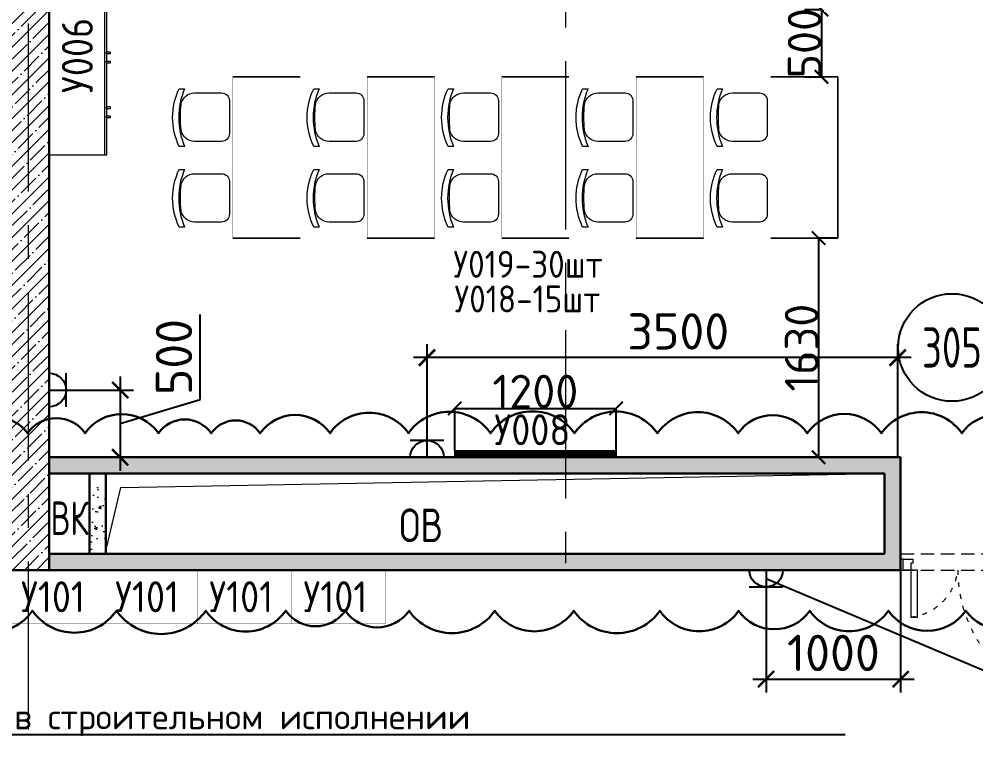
# Model space of a CAD drawing. Header units: millimetres. Extents: x -8417289 to 9420486, y 0 to 166066.
# Drawn here: x 83579 to 90693, y 77243 to 82676 of the extents above; entities that cross this region are included whole.
import ezdxf
from ezdxf import colors
from ezdxf.entities.mleader import LeaderData, LeaderLine
from ezdxf.enums import TextEntityAlignment as Align
from ezdxf.math import Vec2, Vec3

# ---------------------------------------------------------------- set-up
doc = ezdxf.new("R2010")
doc.units = ezdxf.units.MM
doc.header["$MEASUREMENT"] = 0
doc.header["$PDMODE"] = 3
doc.header["$PDSIZE"] = -4
for name, pattern in [('ACAD_ISO03W100', [30, 12, -18]), ('ADSK_Штриховая_ш2 п1', [3, 2, -1]), ('CENTER', [2, 1.25, -0.25, 0.25, -0.25])]:
    doc.linetypes.add(name, pattern=pattern)
doc.layers.get('0').update_dxf_attribs({"color": 250, "lineweight": 9})
doc.layers.get('Defpoints').update_dxf_attribs({"color": 6})
for name, color, linetype, lineweight in [('АР_Двери', 175, 'Continuous', 18), ('АР_Маркер экспликации', 239, 'Continuous', 13), ('АР_Номер помещения', 1, 'Continuous', 25), ('АР_Оси', 195, 'Continuous', 9), ('АР_Перегородки газоблок', 165, 'Continuous', 30), ('АР_Перегородки газоблок_Штрих', 165, 'Continuous', 5), ('АР_Сущ Несущая стена', 216, 'Continuous', 30), ('АР_тонкая линия', 250, 'Continuous', 0), ('АР_Штриховка монолит', 250, 'Continuous', 9), ('ТХ_мебель передв', 250, 'Continuous', 13), ('ТХ_ОСНОВНОЙ', 103, 'Continuous', 25)]:
    doc.layers.add(name, color=color, linetype=linetype, lineweight=lineweight)
for name, color, linetype in [('АР_Отверстия', 251, 'Continuous'), ('ТХ_мебель передв_поз', 251, 'Continuous'), ('ТХ_привязки ЭО', 96, 'Continuous'), ('ТХ_привязки_ЭО', 96, 'Continuous'), ('ТХ_примечание', 40, 'Continuous'), ('ТХ_размеры', 240, 'Continuous'), ('ТХ_розетки ЭО', 86, 'Continuous')]:
    doc.layers.add(name, color=color, linetype=linetype)
doc.styles.add('GOST 2.304', font='CS_Gost2304.shx')
doc.styles.add('gost_A', font='CS_Gost2304.shx', dxfattribs={"width": 0.71})
doc.styles.add('ICOCPEUR', font='isocpeur.TTF')
doc.styles.add('ISOCPEUR', font='isocpeur.TTF')
doc.styles.add('ISOCPEUR_1', font='isocpeur.TTF', dxfattribs={"width": 0.9, "height": 250})
doc.dimstyles.new('R_100', dxfattribs={"dimtxt": 270, "dimasz": 120, "dimexe": 100, "dimexo": 0, "dimgap": 60, "dimtad": 1, "dimdec": 0, "dimrnd": 50, "dimzin": 0, "dimdsep": 46, "dimtxsty": 'ISOCPEUR', "dimblk": 'ARCHTICK', "dimcen": 0, "dimdle": 100, "dimclrd": 256, "dimclre": 256, "dimclrt": 256, "dimadec": 0, "dimazin": 0, "dimtfac": 2, "dimtdec": 0, "dimtofl": 0, "dimtmove": 1, "dimatfit": 3, "dimfxl": 1, "dimtvp": 3, "dimtolj": 1, "dimtzin": 0, "dimarcsym": 0})
doc.dimstyles.new('Копия SPDS', dxfattribs={"dimtxt": 250, "dimasz": 100, "dimexe": 0.5, "dimexo": 0.625, "dimtad": 1, "dimdec": 0, "dimrnd": 10, "dimtxsty": 'ISOCPEUR', "dimblk": 'ARCHTICK', "dimcen": 2.5, "dimdle": 0.5, "dimclrd": 256, "dimclre": 256, "dimclrt": 256, "dimadec": 0, "dimazin": 2, "dimtfac": 0.75, "dimtdec": 0, "dimtmove": 1, "dimatfit": 3, "dimfxl": 1, "dimtolj": 1, "dimarcsym": 1})

# ---------------------------------------------------------------- blocks, each defined once
blk = doc.blocks.new('Полуторная_на лестницу')
for points in [[(75, 80), (75, 1080), (124.9, 1080), (124.9, 80)], [(1375.1, 430), (1375.1, 80), (1425, 80), (1425, 430)]]:
    blk.add_lwpolyline(points, close=True)
for points in [[(0, 0), (0, 80), (20, 80), (20, 0), (0, 0)], [(20, 80), (20, 0), (90, 0), (90, 30), (75, 30), (75, 80), (20, 80)], [(1480, 80), (1480, 0), (1410, 0), (1410, 30), (1425, 30), (1425, 80), (1480, 80)], [(1500, 0), (1500, 80), (1480, 80), (1480, 0), (1500, 0)]]:
    blk.add_lwpolyline(points)
at = {"linetype": 'ACAD_ISO03W100', "ltscale": 3}
for centre, radius, start, end in [((75, 80), 1000, 0, 90), ((1465.4, 39.6), 392.5, 95.90754, 174.09246)]:
    blk.add_arc(centre, radius, start, end, dxfattribs=at)
blk = doc.blocks.new('*U214')
at = {"layer": 'АР_Номер помещения', "color": 7}
blk.add_circle((4139.7, -7013.5), 400, dxfattribs=at)
at = {"color": 7, "style": 'ISOCPEUR', "width": 0.7, "flags": 1}
blk.add_attdef('КАТЕГОРИЯ', (-499.2, -2092.2), '', height=250, dxfattribs=at)
at = {"layer": 'АР_Номер помещения', "color": 7, "style": 'ISOCPEUR', "width": 0.7}
blk.add_attdef('НОМЕР_ПОМЕЩЕНИЯ', text='', height=300, dxfattribs=at).set_placement((4139.7, -7013.5), align=Align.MIDDLE_CENTER)
blk = doc.blocks.new('A$C3da1b1ea')
at = {"lineweight": 0}
blk.add_lwpolyline([(0, 0), (50, 0), (50, -1200), (0, -1200), (0, 0)], dxfattribs=at)
blk = doc.blocks.new('_ArchTick')
at = {"color": 0, "linetype": 'ByBlock', "const_width": 0.15}
blk.add_lwpolyline([(-0.5, -0.5), (0.5, 0.5)], dxfattribs=at)
blk = doc.blocks.new('*D2337')
at = {"layer": 'Defpoints', "color": 0, "lineweight": 13, "transparency": 16777216}
for p in [(89417.6, 82747.1), (89417.6, 82247.1), (89545.6, 82247.1)]:
    blk.add_point(p, dxfattribs=at)
at = {"layer": 'ТХ_размеры', "lineweight": -2, "transparency": 16777216}
for p, q in [((89418.2, 82747.1), (89546.1, 82747.1)), ((89545.6, 82747.6), (89545.6, 82246.6)), ((89418.2, 82247.1), (89546.1, 82247.1))]:
    blk.add_line(p, q, dxfattribs=at)
at = {"layer": 'ТХ_размеры', "lineweight": -2, "transparency": 16777216, "xscale": 100, "yscale": 100, "zscale": 100}
for p, rotation in [((89545.6, 82747.1), 90), ((89545.6, 82247.1), 270)]:
    blk.add_blockref('_ArchTick', p, dxfattribs=dict(at, rotation=rotation))
at = {"layer": 'ТХ_размеры', "transparency": 16777216, "insert": (89420, 82497.1), "char_height": 250, "attachment_point": 5, "rotation": 90, "style": 'ISOCPEUR'}
blk.add_mtext('\\A1;500', dxfattribs=at)
blk = doc.blocks.new('*D2335')
at = {"layer": 'Defpoints', "color": 0, "lineweight": 13, "ltscale": 0.1, "transparency": 16777216}
for p in [(88017.6, 79781.7), (86817.6, 79468.4), (88017.6, 79468.4)]:
    blk.add_point(p, dxfattribs=at)
at = {"layer": 'ТХ_размеры', "lineweight": -2, "ltscale": 0.1, "transparency": 16777216}
for p, q in [((86817.1, 79781.7), (88018.1, 79781.7)), ((86817.6, 79469.1), (86817.6, 79782.2)), ((88017.6, 79469.1), (88017.6, 79782.2))]:
    blk.add_line(p, q, dxfattribs=at)
at = {"layer": 'ТХ_размеры', "lineweight": -2, "ltscale": 0.1, "transparency": 16777216, "xscale": 100, "yscale": 100, "zscale": 100, "rotation": 180}
blk.add_blockref('_ArchTick', (86817.6, 79781.7), dxfattribs=at)
at = {"layer": 'ТХ_размеры', "lineweight": -2, "ltscale": 0.1, "transparency": 16777216, "xscale": 100, "yscale": 100, "zscale": 100}
blk.add_blockref('_ArchTick', (88017.6, 79781.7), dxfattribs=at)
at = {"layer": 'ТХ_размеры', "ltscale": 0.1, "transparency": 16777216, "insert": (87417.6, 79907.3), "char_height": 250, "attachment_point": 5, "style": 'ISOCPEUR'}
blk.add_mtext('\\A1;1200', dxfattribs=at)
blk = doc.blocks.new('У018')
at = {"layer": 'ТХ_мебель передв', "ltscale": 100, "const_width": 2}
blk.add_lwpolyline([(94750.1, 82280.2), (95250.1, 82280.2), (95250.1, 81080.2), (94750.1, 81080.2)], close=True, dxfattribs=at)
blk = doc.blocks.new('тумба под доской')
for points in [[(-1450.6, -426.2), (0, -426.2), (0, 0), (-1450.6, 0)], [(-1164.7, -452.7), (-1148.9, -452.7), (-1148.9, -426.2), (-1164.7, -426.2)], [(-1095.9, -452.7), (-1080, -452.7), (-1080, -426.2), (-1095.9, -426.2)], [(-767.7, -452.7), (-751.8, -452.7), (-751.8, -426.2), (-767.7, -426.2)], [(-698.8, -452.7), (-683, -452.7), (-683, -426.2), (-698.8, -426.2)], [(-360, -452.7), (-344.1, -452.7), (-344.1, -426.2), (-360, -426.2)], [(-291.2, -452.7), (-275.3, -452.7), (-275.3, -426.2), (-291.2, -426.2)]]:
    blk.add_lwpolyline(points, close=True)
blk.add_lwpolyline([(-1450.6, -410.3), (0, -410.3)])
blk = doc.blocks.new('Стул парты')
for points in [[(-95.3, -360, -0.36493), (-180, -259.4), (-180, -58.2, -0.414078), (-121.8, 0), (121.8, 0, -0.414078), (180, -58.2), (180, -259.4, -0.36493), (95.3, -360, -0.041656)], [(-211.8, -333.5, 0.203875), (217.1, -333.5), (217.1, -373.5, -0.227009), (-211.8, -373.5)]]:
    blk.add_lwpolyline(points, format="xyb", close=True)
blk = doc.blocks.new('У101')
at = {"layer": 'ТХ_мебель передв', "const_width": 2}
blk.add_lwpolyline([(341447.9, -227857.8), (342147.9, -227857.8), (342147.9, -228257.8), (341447.9, -228257.8)], close=True, dxfattribs=at)
blk = doc.blocks.new('*D2195')
at = {"layer": 'Defpoints', "color": 0, "lineweight": 13, "transparency": 16777216}
for p in [(89667.6, 81048.1), (89523.5, 79418.4), (89667.6, 79418.4)]:
    blk.add_point(p, dxfattribs=at)
at = {"layer": 'ТХ_размеры', "lineweight": -2, "transparency": 16777216}
for p, q in [((89667, 81048.1), (89523, 81048.1)), ((89523.5, 81048.6), (89523.5, 79417.9)), ((89667, 79418.4), (89523, 79418.4))]:
    blk.add_line(p, q, dxfattribs=at)
at = {"layer": 'ТХ_размеры', "lineweight": -2, "transparency": 16777216, "xscale": 100, "yscale": 100, "zscale": 100}
for p, rotation in [((89523.5, 81048.1), 90), ((89523.5, 79418.4), 270)]:
    blk.add_blockref('_ArchTick', p, dxfattribs=dict(at, rotation=rotation))
at = {"layer": 'ТХ_размеры', "transparency": 16777216, "insert": (89397.9, 80233.3), "char_height": 250, "attachment_point": 5, "rotation": 90, "style": 'ISOCPEUR'}
blk.add_mtext('\\A1;1630', dxfattribs=at)
blk = doc.blocks.new('*U3110')
at = {"color": 0, "linetype": 'ByBlock', "lineweight": -2}
for p, q in [((0, 2.5), (0, -2.5)), ((2.5, 2.5), (2.5, -2.5)), ((0, 0), (2.5, 0)), ((2.5, 0), (5, 0))]:
    blk.add_line(p, q, dxfattribs=at)
blk.add_arc((0, 0), 2.5, 270, 90, dxfattribs=at)
at = {"ltscale": 50, "style": 'gost_A', "width": 0.71}
blk.add_attdef('№GRUP', text='', height=2.5, dxfattribs=at).set_placement((5.14, 6.05), align=Align.MIDDLE_CENTER)
at = {"style": 'GOST 2.304', "width": 0.8, "flags": 1}
blk.add_attdef('MARKA', (-9.86, 4.54), '', height=2.5, dxfattribs=at)
blk = doc.blocks.new('*D3038')
at = {"layer": 'Defpoints', "color": 0, "linetype": 'ByBlock', "lineweight": 13, "ltscale": 500, "transparency": 16777216}
for p in [(86612, 80159.3), (86612, 79668.5), (90112, 79418.5)]:
    blk.add_point(p, dxfattribs=at)
at = {"layer": 'ТХ_привязки_ЭО', "linetype": 'ByBlock', "lineweight": -2, "ltscale": 500, "transparency": 16777216}
for p, q in [((86612, 79668.5), (86612, 80259.3)), ((90112, 79418.5), (90112, 80259.3)), ((90212, 80159.3), (86512, 80159.3))]:
    blk.add_line(p, q, dxfattribs=at)
at = {"layer": 'ТХ_привязки_ЭО', "linetype": 'ByBlock', "lineweight": -2, "ltscale": 500, "transparency": 16777216, "xscale": 120, "yscale": 120, "zscale": 120, "rotation": 180}
blk.add_blockref('_ArchTick', (86612, 80159.3), dxfattribs=at)
at = {"layer": 'ТХ_привязки_ЭО', "linetype": 'ByBlock', "lineweight": -2, "ltscale": 500, "transparency": 16777216, "xscale": 120, "yscale": 120, "zscale": 120}
blk.add_blockref('_ArchTick', (90112, 80159.3), dxfattribs=at)
at = {"layer": 'ТХ_привязки_ЭО', "linetype": 'ByBlock', "lineweight": 13, "ltscale": 500, "transparency": 16777216, "insert": (88480.3, 80354.3), "char_height": 270, "attachment_point": 5, "style": 'ISOCPEUR'}
blk.add_mtext('\\A1;3500', dxfattribs=at)
blk = doc.blocks.new('*D3036')
at = {"layer": 'Defpoints', "color": 0, "linetype": 'ByBlock', "lineweight": 13, "ltscale": 500, "transparency": 16777216}
for p in [(84052.5, 79918.5), (83802.5, 79418.5), (84330.3, 79418.5)]:
    blk.add_point(p, dxfattribs=at)
at = {"layer": 'ТХ_привязки_ЭО', "linetype": 'ByBlock', "lineweight": -2, "ltscale": 500, "transparency": 16777216}
for p, q in [((84925.3, 79847), (84925.3, 80480)), ((84330.3, 80018.5), (84330.3, 79318.5)), ((84052.5, 79918.5), (84430.3, 79918.5)), ((84330.3, 79668.5), (84925.3, 79847)), ((83802.5, 79418.5), (84430.3, 79418.5))]:
    blk.add_line(p, q, dxfattribs=at)
at = {"layer": 'ТХ_привязки_ЭО', "linetype": 'ByBlock', "lineweight": -2, "ltscale": 500, "transparency": 16777216, "xscale": 120, "yscale": 120, "zscale": 120}
for p, rotation in [((84330.3, 79918.5), 90), ((84330.3, 79418.5), 270)]:
    blk.add_blockref('_ArchTick', p, dxfattribs=dict(at, rotation=rotation))
at = {"layer": 'ТХ_привязки_ЭО', "linetype": 'ByBlock', "lineweight": 13, "ltscale": 500, "transparency": 16777216, "insert": (84730.3, 80163.5), "char_height": 270, "attachment_point": 5, "rotation": 90, "style": 'ISOCPEUR'}
blk.add_mtext('\\A1;500', dxfattribs=at)
blk = doc.blocks.new('*D3055')
at = {"layer": 'Defpoints', "color": 0, "linetype": 'ByBlock', "lineweight": 13, "ltscale": 500, "transparency": 16777216}
for p in [(90133.8, 78580.3), (89133.8, 78330.3), (90133.8, 77769)]:
    blk.add_point(p, dxfattribs=at)
at = {"layer": 'ТХ_привязки_ЭО', "linetype": 'ByBlock', "lineweight": -2, "ltscale": 500, "transparency": 16777216}
for p, q in [((90133.8, 78580.3), (90133.8, 77669)), ((89133.8, 78330.3), (89133.8, 77669)), ((89033.8, 77769), (90233.8, 77769))]:
    blk.add_line(p, q, dxfattribs=at)
at = {"layer": 'ТХ_привязки_ЭО', "linetype": 'ByBlock', "lineweight": -2, "ltscale": 500, "transparency": 16777216, "xscale": 120, "yscale": 120, "zscale": 120, "rotation": 180}
blk.add_blockref('_ArchTick', (89133.8, 77769), dxfattribs=at)
at = {"layer": 'ТХ_привязки_ЭО', "linetype": 'ByBlock', "lineweight": -2, "ltscale": 500, "transparency": 16777216, "xscale": 120, "yscale": 120, "zscale": 120}
blk.add_blockref('_ArchTick', (90133.8, 77769), dxfattribs=at)
at = {"layer": 'ТХ_привязки_ЭО', "linetype": 'ByBlock', "lineweight": 13, "ltscale": 500, "transparency": 16777216, "insert": (89633.8, 77964), "char_height": 270, "attachment_point": 5, "style": 'ISOCPEUR'}
blk.add_mtext('\\A1;1000', dxfattribs=at)
blk = doc.blocks.new('_None')

msp = doc.modelspace()

# ---------------------------------------------------------------- hatches: boundary and pattern name
at = {"layer": 'АР_Перегородки газоблок_Штрих', "ltscale": 100}
h = msp.add_hatch(dxfattribs=at)
h.set_pattern_fill('AR-CONC', color=256, scale=30)
h.set_pattern_definition([(50, (0, 100), (215.17805, -18.82564), [22.5, -247.5]), (355, (0, 100), (-41.6254, 225.65764), [18, -198]), (100.45144, (17.93, 98.43), (173.55265, 206.832), [19.12206, -210.34263]), (46.1842, (0, 160), (320.1724, -49.6558), [33.75, -371.25]), (96.63564, (26.68, 155.86), (280.3986, 292.2356), [28.6831, -315.5141]), (351.18416, (0, 160), (280.3986, 292.2356), [27, -297]), (21, (30, 145), (179.07212, -120.78567), [22.5, -247.5]), (326, (30, 145), (72.9946, 217.545), [18, -198]), (71.45144, (44.92, 134.93), (252.0667, 96.75935), [19.12206, -210.34263]), (37.5, (0, 100), (3.647957, 99.868156), [0, -195.6, 0, -201, 0, -198.75]), (7.5, (0, 100), (78.92086, 118.32351), [0, -114.6, 0, -191.1, 0, -75.75]), (327.5, (-66.9, 100), (160.14673, -6.76646), [0, -75, 0, -234, 0, -310.5]), (317.5, (-96.9, 100), (174.95585, 30.0315), [0, -97.5, 0, -155.4, 0, -220.5])])
h.paths.add_polyline_path([(90133.8, 79418.4), (84218.4, 79418.4), (84218.4, 79298.4), (90013.8, 79298.4), (90013.8, 78697.4), (90133.8, 78580.3)])
h.paths.add_polyline_path([(84218.4, 79418.4), (83802.5, 79418.4), (83802.5, 79298.4), (84218.4, 79298.4)])
h = msp.add_hatch(dxfattribs=at)
h.set_pattern_fill('AR-CONC', color=256, scale=30)
h.set_pattern_definition([(50, (134953.16, 0), (215.17805, -18.82564), [22.5, -247.5]), (355, (134953.16, 0), (-41.6254, 225.65764), [18, -198]), (100.45144, (134971.09, -1.57), (173.55265, 206.832), [19.12206, -210.34263]), (46.1842, (134953.16, 60), (320.1724, -49.6558), [33.75, -371.25]), (96.63564, (134979.84, 55.86), (280.3986, 292.2356), [28.6831, -315.5141]), (351.18416, (134953.16, 60), (280.3986, 292.2356), [27, -297]), (21, (134983.16, 45), (179.0721, -120.78567), [22.5, -247.5]), (326, (134983.16, 45), (72.9946, 217.545), [18, -198]), (71.45144, (134998.08, 34.93), (252.0667, 96.75935), [19.12206, -210.34263]), (37.5, (134953.156, 0), (3.647957, 99.868156), [0, -195.6, 0, -201, 0, -198.75]), (7.5, (134953.16, 0), (78.92086, 118.32351), [0, -114.6, 0, -191.1, 0, -75.75]), (327.5, (134886.26, 0), (160.14673, -6.76646), [0, -75, 0, -234, 0, -310.5]), (317.5, (134856.26, 0), (174.95585, 30.0315), [0, -97.5, 0, -155.4, 0, -220.5])])
h.paths.add_polyline_path([(84222.4, 79198.4), (84102.4, 79198.4), (84102.4, 78700.3), (84222.4, 78700.3)])
h = msp.add_hatch(dxfattribs=at)
h.set_pattern_fill('AR-CONC', color=256, scale=30)
h.set_pattern_definition([(50, (0, 0), (215.17805, -18.82564), [22.5, -247.5]), (355, (0, 0), (-41.6254, 225.65764), [18, -198]), (100.45144, (17.93, -1.57), (173.55265, 206.832), [19.12206, -210.34263]), (46.1842, (0, 60), (320.1724, -49.6558), [33.75, -371.25]), (96.63564, (26.68, 55.86), (280.3986, 292.2356), [28.6831, -315.5141]), (351.18416, (0, 60), (280.3986, 292.2356), [27, -297]), (21, (30, 45), (179.07212, -120.78567), [22.5, -247.5]), (326, (30, 45), (72.9946, 217.545), [18, -198]), (71.45144, (44.92, 34.93), (252.0667, 96.75935), [19.12206, -210.34263]), (37.5, (0, 0), (3.647957, 99.868156), [0, -195.6, 0, -201, 0, -198.75]), (7.5, (0, 0), (78.92086, 118.32351), [0, -114.6, 0, -191.1, 0, -75.75]), (327.5, (-66.9, 0), (160.14673, -6.76646), [0, -75, 0, -234, 0, -310.5]), (317.5, (-96.9, 0), (174.95585, 30.0315), [0, -97.5, 0, -155.4, 0, -220.5])])
h.paths.add_polyline_path([(90133.8, 78700.3), (83802.5, 78700.3), (83802.5, 78580.3), (90133.7, 78580.3)])
at = {"layer": 'АР_Штриховка монолит', "ltscale": 100}
h = msp.add_hatch(dxfattribs=at)
h.set_pattern_fill('ANSI35', color=256, scale=500)
h.paths.add_polyline_path([(83802.5, 86350.7), (83502.5, 86350.7), (83502.5, 78580.3), (83802.5, 78580.3)])

# ---------------------------------------------------------------- linework, layer by layer
at = {"layer": 'Defpoints', "color": 4, "lineweight": 30}
for points in [[(91100.3, 79597.7, 0.520567), (90589.6, 79597.7, 0.520567), (89990.6, 79597.7, 0.520567), (89440, 79597.7, 0.520567), (88925.8, 79597.7, 0.520567), (88325.8, 79597.7, 0.520567), (87708.2, 79597.7, 0.520567), (87084.3, 79597.7, 0.520567), (86473.6, 79597.7, 0.520567), (85890.6, 79597.7, 0.520567), (85371.2, 79597.7, 0.520567), (85007.2, 79597.7, 0.520567), (84614.3, 79597.7, 0.520567), (84069.5, 79597.7, 0.520567), (83642, 79597.7, 0.520567), (83208.6, 79597.7, 0.520567)], [(83048.7, 78277.3, 0.520567), (83677.4, 78277.3, 0.520567), (84303, 78277.3, 0.520567), (84966.6, 78277.3, 0.520567), (85560.9, 78277.3, 0.520567), (86005, 78277.3, 0.520567), (86478.2, 78277.3, 0.520567), (87116.4, 78277.3, 0.520567), (87703.8, 78277.3, 0.520567), (88343.5, 78277.3, 0.520567), (88929.4, 78277.3, 0.520567), (89458.1, 78277.3, 0.520567), (90042.9, 78277.3, 0.520567), (90618.8, 78277.3, 0.520567), (91138.1, 78277.3, 0.520567)]]:
    msp.add_lwpolyline(points, format="xyb", dxfattribs=at)
at = {"layer": 'АР_Оси', "linetype": 'CENTER', "ltscale": 1000}
for p, q in [((87642.4, 134363.2), (87642.4, 78630.8)), ((83647.5, 53394.4), (83647.5, 87701.9))]:
    msp.add_line(p, q, dxfattribs=at)
at = {"layer": 'АР_Перегородки газоблок', "ltscale": 100}
for p, q in [((84102.4, 78700.3), (84102.4, 79298.5)), ((84222.4, 78700.3), (84222.4, 79298.5)), ((90013.8, 78700.3), (90013.8, 79298.4))]:
    msp.add_line(p, q, dxfattribs=at)
for points in [[(90133.8, 79418.4), (90133.8, 78580.3), (83802.5, 78580.3)], [(83802.5, 79418.4), (90133.8, 79418.4)], [(90013.8, 79298.4), (83802.5, 79298.4)], [(90013.8, 78700.3), (83802.5, 78700.3)], [(84207.4, 78700.3), (84207.4, 78700.3)]]:
    msp.add_lwpolyline(points, dxfattribs=at)
at = {"layer": 'АР_Сущ Несущая стена', "ltscale": 100}
for p in [(83802.5, 86350.7), (83502.5, 78580.3)]:
    msp.add_line(p, (83802.5, 78580.3), dxfattribs=at)
at = {"layer": 'АР_тонкая линия', "linetype": 'ADSK_Штриховая_ш2 п1', "ltscale": 50}
for p, q in [((90133.8, 78700.3), (91633.8, 78700.3)), ((90133.8, 78580.3), (91633.8, 78580.3))]:
    msp.add_line(p, q, dxfattribs=at)
at = {"layer": 'АР_тонкая линия', "color": 18, "ltscale": 100, "true_color": 0x000000}
msp.add_lwpolyline([(84217.5, 78700.3), (84334.5, 79193.2), (89993.8, 79298.2)], dxfattribs=at)
at = {"layer": 'ТХ_мебель передв'}
for p, q in [((85667.6, 82247.1), (85167.6, 82247.1)), ((85667.6, 82247.1), (85167.6, 82247.1)), ((85167.6, 82247.1), (85667.6, 82247.1)), ((86667.6, 82247.1), (86167.6, 82247.1)), ((86667.6, 82247.1), (86167.6, 82247.1)), ((86167.6, 82247.1), (86667.6, 82247.1)), ((87667.6, 82247.1), (87167.6, 82247.1)), ((87667.6, 82247.1), (87167.6, 82247.1)), ((87167.6, 82247.1), (87667.6, 82247.1)), ((88667.6, 82247.1), (88167.6, 82247.1)), ((88667.6, 82247.1), (88167.6, 82247.1)), ((88167.6, 82247.1), (88667.6, 82247.1)), ((89667.6, 82247.1), (89167.6, 82247.1)), ((89667.6, 82247.1), (89167.6, 82247.1)), ((89167.6, 82247.1), (89667.6, 82247.1)), ((89667.6, 81647.1), (89667.6, 82247.1)), ((89667.6, 81647.1), (89667.6, 82247.1)), ((89667.6, 82247.1), (89667.6, 81647.1)), ((89667.6, 81047.1), (89667.6, 81647.1)), ((89667.6, 81047.1), (89667.6, 81647.1)), ((89667.6, 81647.1), (89667.6, 81047.1)), ((85167.6, 81047.1), (85667.6, 81047.1)), ((85167.6, 81047.1), (85667.6, 81047.1)), ((85667.6, 81047.1), (85167.6, 81047.1)), ((86167.6, 81047.1), (86667.6, 81047.1)), ((86167.6, 81047.1), (86667.6, 81047.1)), ((86667.6, 81047.1), (86167.6, 81047.1)), ((87167.6, 81047.1), (87667.6, 81047.1)), ((87167.6, 81047.1), (87667.6, 81047.1)), ((87667.6, 81047.1), (87167.6, 81047.1)), ((88167.6, 81047.1), (88667.6, 81047.1)), ((88167.6, 81047.1), (88667.6, 81047.1)), ((88667.6, 81047.1), (88167.6, 81047.1)), ((89167.6, 81047.1), (89667.6, 81047.1)), ((89167.6, 81047.1), (89667.6, 81047.1)), ((89667.6, 81047.1), (89167.6, 81047.1))]:
    msp.add_line(p, q, dxfattribs=at)
at = {"layer": 'ТХ_мебель передв', "const_width": 50}
msp.add_lwpolyline([(88017.6, 79443.4), (86817.6, 79443.4)], dxfattribs=at)

# ---------------------------------------------------------------- block references
at = {"layer": 'АР_Двери', "rotation": 180}
msp.add_blockref('Полуторная_на лестницу', (91633.8, 78660.3), dxfattribs=at)
at = {"layer": 'АР_Маркер экспликации', "color": 7}
ref = msp.add_blockref('*U214', (86375.8, 87248.3), dxfattribs=at)
ref.add_attrib('НОМЕР_ПОМЕЩЕНИЯ', '305', dxfattribs={"layer": 'АР_Номер помещения', "color": 7, "height": 300, "style": 'ISOCPEUR', "width": 0.7}).set_placement((90515.4, 80234.8), align=Align.MIDDLE_CENTER)
at = {"layer": 'ТХ_мебель передв', "xscale": -1, "rotation": 90}
msp.add_blockref('тумба под доской', (83802.4, 81665.8), dxfattribs=at)
at = {"layer": 'ТХ_мебель передв'}
for p in [(-9582.5, -33.1), (-8582.5, -33.1), (-7582.5, -33.1), (-6582.5, -33.1), (-5582.5, -33.1)]:
    msp.add_blockref('У018', p, dxfattribs=at)
at = {"layer": 'ТХ_мебель передв', "rotation": 270}
for p in [(85142.6, 81947.1), (86142.6, 81947.1), (87142.6, 81947.1), (88142.6, 81947.1), (89142.6, 81947.1), (85142.6, 81347.1), (86142.6, 81347.1), (87142.6, 81347.1), (88142.6, 81347.1), (89142.6, 81347.1)]:
    msp.add_blockref('Стул парты', p, dxfattribs=at)
at = {"layer": 'ТХ_мебель передв', "lineweight": 0, "rotation": 90}
msp.add_blockref('A$C3da1b1ea', (86817.6, 79418.4), dxfattribs=at)
at = {"layer": 'ТХ_ОСНОВНОЙ'}
for p in [(-257945.4, 306438.1), (-257245.4, 306438.1), (-256545.4, 306438.1), (-255845.4, 306438.1)]:
    msp.add_blockref('У101', p, dxfattribs=at)
at = {"layer": 'ТХ_розетки ЭО', "ltscale": 50, "xscale": -50, "yscale": 50, "zscale": 50}
for p, rotation in [((83802.5, 79918.5), 180), ((86612, 79418.5), 270), ((89133.8, 78580.3), 90)]:
    msp.add_blockref('*U3110', p, dxfattribs=dict(at, rotation=rotation))

# ---------------------------------------------------------------- texts
at = {"layer": 'АР_Отверстия', "ltscale": 100, "char_height": 250, "attachment_point": 5, "line_spacing_factor": 0.7, "style": 'ICOCPEUR'}
for s, insert in [('\\A1;{\\W0.7;ВК}', (83953.4, 78964.8)), ('\\A1;{\\W0.8;ОВ}', (86567.4, 78912.5))]:
    msp.add_mtext(s, dxfattribs=dict(at, insert=insert))
at = {"layer": 'ТХ_мебель передв_поз', "style": 'ISOCPEUR_1', "width": 0.9}
msp.add_text('У006', height=230, rotation=90, dxfattribs=at).set_placement((84126.7, 82126))
for s, height, p in [('У019-30шт', 200, (86808, 80753.4)), ('У018-15шт', 200, (86815.9, 80495.7)), ('У008', 230, (87112.4, 79508.2))]:
    msp.add_text(s, height=height, dxfattribs=at).set_placement(p)
at = {"layer": 'ТХ_мебель передв_поз', "color": 2, "lineweight": 35, "style": 'ISOCPEUR_1', "width": 0.9}
for p in [(83592.5, 78266.4), (84292.5, 78266.4), (84992.5, 78266.4), (85692.5, 78266.4)]:
    msp.add_text('У101', height=230, dxfattribs=at).set_placement(p)

# ---------------------------------------------------------------- dimensions: what is measured, and where the dimension line sits
at = {"layer": 'ТХ_привязки_ЭО', "linetype": 'ByBlock', "lineweight": 13, "ltscale": 500}
dim = msp.add_linear_dim(base=(84330.3, 79418.5), p1=(84052.5, 79918.5), p2=(83802.5, 79418.5), angle=90, dimstyle='R_100', override={"dimpost": '\\X'}, dxfattribs=at)
dim.commit()
dim.dimension.update_dxf_attribs({"geometry": '*D3036', "text_midpoint": (84730.3, 79907)})
dim = msp.add_linear_dim(base=(86612, 80159.3), p1=(90112, 79418.5), p2=(86612, 79668.5), dimstyle='R_100', override={"dimpost": '\\X'}, dxfattribs=at)
dim.commit()
dim.dimension.update_dxf_attribs({"geometry": '*D3038', "text_midpoint": (88480.3, 80159.3), "dimtype": 160})
dim = msp.add_linear_dim(base=(90133.8, 77769), p1=(89133.8, 78330.3), p2=(90133.8, 78580.3), dimstyle='R_100', override={"dimpost": '\\X'}, dxfattribs=at)
dim.commit()
dim.dimension.update_dxf_attribs({"geometry": '*D3055', "text_midpoint": (89633.8, 77964)})
at = {"layer": 'ТХ_размеры'}
dim = msp.add_linear_dim(base=(89545.6, 82247.1), p1=(89417.6, 82747.1), p2=(89417.6, 82247.1), angle=90, dimstyle='Копия SPDS', override={"dimclrt": 256}, dxfattribs=at)
dim.commit()
dim.dimension.update_dxf_attribs({"geometry": '*D2337', "text_midpoint": (89545.6, 82497.1), "dimtype": 160})
dim = msp.add_linear_dim(base=(89523.5, 79418.4), p1=(89667.6, 81048.1), p2=(89667.6, 79418.4), angle=90, dimstyle='Копия SPDS', dxfattribs=at)
dim.commit()
dim.dimension.update_dxf_attribs({"geometry": '*D2195', "text_midpoint": (89397.9, 80233.3)})
at = {"layer": 'ТХ_размеры', "ltscale": 0.1}
dim = msp.add_linear_dim(base=(88017.6, 79781.7), p1=(86817.6, 79468.4), p2=(88017.6, 79468.4), dimstyle='Копия SPDS', dxfattribs=at)
dim.commit()
dim.dimension.update_dxf_attribs({"geometry": '*D2335', "text_midpoint": (87417.6, 79907.3)})

# ---------------------------------------------------------------- leaders
at = {"layer": 'ТХ_привязки ЭО'}
ml = msp.add_multileader_mtext('Standard', dxfattribs=at)
ml.set_content('{\\fArial|b0|i0|c204|p34;Розетка на \\fArial|b0|i0|c0|p34;H-1800\\fArial|b0|i0|c204|p34;мм от УЧП\\Pдля подкл.:\\P- 1х0.5кВт/220В/1Ф - доп. оборуд-е}', color=256, style='ISOCPEUR')
ml.set_leader_properties()
ml.set_arrow_properties(name='NONE')
ml.build(insert=Vec2(0, 0))
ml.multileader.update_dxf_attribs({"text_left_attachment_type": 6, "text_right_attachment_type": 6, "dogleg_length": 0.36})
ctx = ml.context
ctx.base_point, ctx.char_height, ctx.plane_origin = Vec3(92852.7, 76945), 200, Vec3(96730.8, 80570.4)
ctx.left_attachment, ctx.right_attachment = 6, 6
notes = []
notes.append((ctx, [(0, (1, 1, 0), (92852.3, 76945), (1, 0), 0.36, [(1, [(89133.8, 78517.8)], 0, [])])]))
ctx.mtext.insert, ctx.mtext.width, ctx.mtext.flow_direction = Vec3(92854.7, 77203.8), 4801.524, 5
at = {"layer": 'ТХ_примечание'}
ml = msp.add_multileader_mtext('Standard', dxfattribs=at)
ml.set_content('\\pxsm1,qc;{\\C256;предусмотреть поддон 600х600 в строительном исполнении}', color=7, style='ISOCPEUR')
ml.set_leader_properties(color=256, lineweight=25)
ml.build(insert=Vec2(0, 0))
ml.multileader.update_dxf_attribs({"text_left_attachment_type": 6, "text_right_attachment_type": 6, "dogleg_length": 150, "arrow_head_size": 225, "scale": 75})
ctx = ml.context
ctx.base_point, ctx.scale, ctx.char_height, ctx.arrow_head_size, ctx.landing_gap_size, ctx.plane_origin = Vec3(81897.5, 77358.5, -0.6), 75, 187.5, 225, 150, Vec3(107560.1, 62286.1, -0.6)
ctx.left_attachment, ctx.right_attachment, ctx.text_align_type = 6, 6, 1
notes.append((ctx, [(0, (1, 1, 0), (81747.5, 77358.5, -0.6), (1, 0), 150, [(1, [(78393.2, 78373.6, -0.6)], 0, [])])]))
ctx.mtext.insert, ctx.mtext.width, ctx.mtext.defined_height, ctx.mtext.alignment, ctx.mtext.line_spacing_factor, ctx.mtext.flow_direction = Vec3(83359.3, 77583.5, -0.6), 2623.525, 2263.3, 2, 0.8, 5
for ctx, leaders in notes:
    for number, flags, end, landing, length, lines in leaders:
        leader = LeaderData()
        leader.index, (leader.has_last_leader_line, leader.has_dogleg_vector, leader.attachment_direction) = number, flags
        leader.last_leader_point, leader.dogleg_vector, leader.dogleg_length = Vec3(end), Vec3(landing), length
        for number, points, colour, breaks in lines:
            line = LeaderLine()
            line.index, line.vertices, line.color, line.breaks = number, Vec3.list(points), colors.encode_raw_color(colour), breaks
            leader.lines.append(line)
        ctx.leaders.append(leader)

doc.saveas('drawing.dxf')
